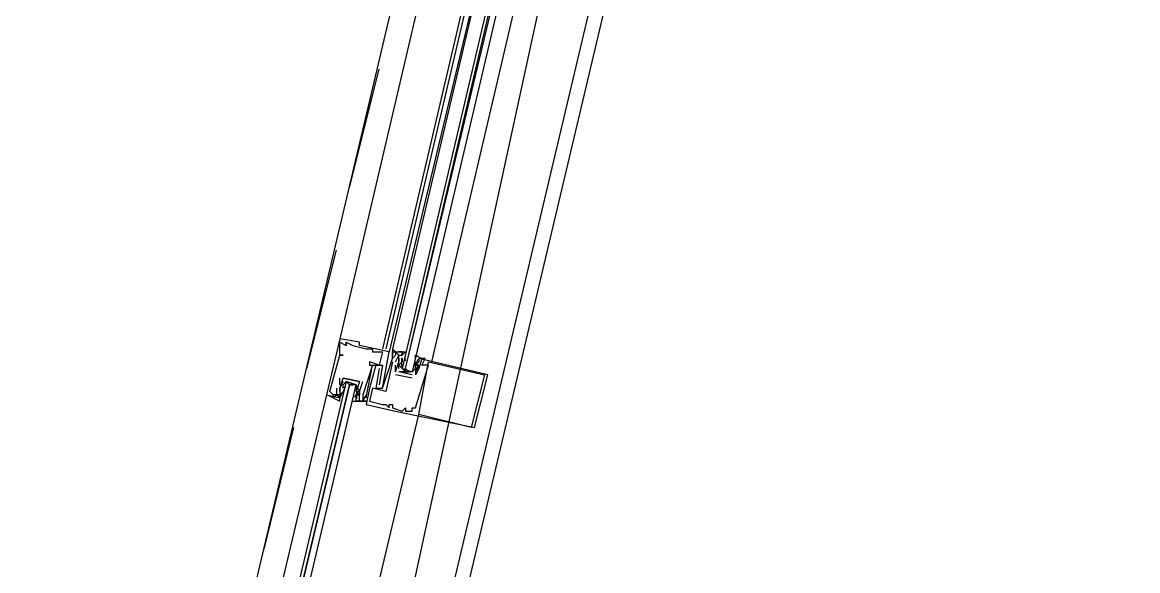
# Model space of a CAD drawing. Header units: feet. Extents: x -84 to 198, y -22 to 181.
# Drawn here: x 117.22 to 121.741, y 79.251 to 81.475 of the extents above; entities that cross this region are included whole.
import ezdxf

# ---------------------------------------------------------------- set-up
doc = ezdxf.new("R2010")
doc.units = ezdxf.units.FT
doc.layers.add('A-AREA-COMUN', color=252, linetype='CONTINUOUS')
doc.layers.add('A-LINEA', color=7, linetype='CONTINUOUS')

msp = doc.modelspace()

# ---------------------------------------------------------------- linework, layer by layer
at = {"layer": 'A-AREA-COMUN'}
msp.add_lwpolyline([(114.4, 59.8044), (114.528, 61.12), (116.08, 67.5733), (116.08, 68.16), (116.24, 68.2844), (117.792, 74.8089), (117.792, 75.4489), (118, 75.4844), (119.808, 83.8044), (120.64, 86.8444), (120.64, 87.4133), (120.8, 87.52), (121.36, 89.8844)], dxfattribs=at)
at = {"layer": 'A-LINEA'}
for p, q in [((117.56, 76.6311), (119.2, 83.5778)), ((118.32, 76.4578), (119.96, 83.3911)), ((119.2, 83.1511), (118.5067, 80.1911)), ((119.3733, 83.1111), (118.68, 80.1511)), ((119.3867, 83.1111), (118.6933, 80.1511)), ((119.4133, 83.0978), (118.7067, 80.1378)), ((119.4133, 83.0978), (118.72, 80.1511)), ((118.88, 80.0978), (119.5733, 83.0578)), ((118.5467, 80.8044), (118.6667, 81.2844)), ((118.3733, 80.0711), (118.4933, 80.5511)), ((118.5067, 80.1911), (118.5067, 80.1911)), ((118.5067, 80.1778), (118.5067, 80.1778)), ((118.5333, 80.1778), (118.5333, 80.1778)), ((118.5333, 80.1778), (118.5333, 80.1778)), ((118.5333, 80.1644), (118.5333, 80.1644)), ((118.5333, 80.1644), (118.5333, 80.1644)), ((118.56, 80.1644), (118.56, 80.1644)), ((118.5867, 80.1778), (118.5867, 80.1778)), ((118.5867, 80.1644), (118.5867, 80.1644)), ((118.5067, 80.1244), (118.5067, 80.1244)), ((118.5067, 80.1244), (118.5067, 80.1244)), ((118.52, 80.1244), (118.52, 80.1244)), ((118.6133, 80.1511), (118.6133, 80.1511)), ((118.64, 80.1511), (118.64, 80.1511)), ((118.64, 80.1378), (118.64, 80.1378)), ((118.68, 80.1378), (118.68, 80.1378)), ((118.7067, 80.1378), (118.7067, 80.1378)), ((118.72, 80.1511), (118.72, 80.1378)), ((118.72, 80.1511), (118.72, 80.1378)), ((118.72, 80.1511), (118.72, 80.1378)), ((118.72, 80.1378), (118.72, 80.1378)), ((118.72, 80.1378), (118.72, 80.1378)), ((118.72, 80.1244), (118.72, 80.1244)), ((118.72, 80.1244), (118.72, 80.1244)), ((118.7333, 80.1378), (118.7333, 80.1378)), ((118.7333, 80.1244), (118.7333, 80.1244)), ((118.7467, 80.1244), (118.7467, 80.1244)), ((118.76, 80.1378), (118.76, 80.1378)), ((118.76, 80.1244), (118.76, 80.1244)), ((118.6267, 80.0978), (118.6267, 80.0978)), ((118.6267, 80.0844), (118.6267, 80.0844)), ((118.64, 80.0844), (118.64, 80.0844)), ((118.64, 80.0844), (118.64, 80.0844)), ((118.6533, 80.0844), (118.6533, 80.0844)), ((118.6667, 80.0844), (118.6667, 80.0844)), ((118.68, 80.0844), (118.68, 80.0844)), ((118.72, 80.1111), (118.72, 80.1111)), ((118.72, 80.1111), (118.72, 80.1111)), ((118.72, 80.0978), (118.72, 80.0978)), ((118.7333, 80.0978), (118.7333, 80.0978)), ((118.7333, 80.0578), (118.7333, 80.0844)), ((118.7333, 80.0844), (118.7333, 80.0844)), ((118.7467, 80.1111), (118.7467, 80.1111)), ((118.7467, 80.1111), (118.7467, 80.1111)), ((118.7467, 80.0978), (118.7467, 80.0978)), ((118.7467, 80.0978), (118.7467, 80.0978)), ((118.7467, 80.0978), (118.7467, 80.0978)), ((118.7591, 80.0822), (118.7586, 80.1026)), ((118.7599, 80.0747), (118.7588, 80.0865)), ((118.7592, 80.096), (118.7589, 80.1143)), ((118.76, 80.1111), (118.76, 80.1111)), ((118.76, 80.1111), (118.76, 80.0978)), ((118.76, 80.0844), (118.76, 80.0844)), ((118.7732, 80.1013), (118.7722, 80.1132)), ((118.8133, 80.0978), (118.8133, 80.0978)), ((118.8133, 80.0844), (118.8133, 80.0978)), ((118.8133, 80.0978), (118.8133, 80.0978)), ((118.8133, 80.0844), (118.8133, 80.0444)), ((118.8133, 80.0844), (118.8133, 80.0844)), ((118.8133, 80.0844), (118.8133, 80.0844)), ((118.8247, 80.0816), (118.815, 80.0636)), ((118.8236, 80.107), (118.8152, 80.0908)), ((118.8218, 80.1), (118.8156, 80.0898)), ((118.8218, 80.0733), (118.8156, 80.0632)), ((118.8267, 80.1111), (118.8267, 80.1111)), ((118.8267, 80.0978), (118.8267, 80.0978)), ((118.8267, 80.0844), (118.8267, 80.0844)), ((118.8267, 80.0844), (118.8267, 80.0844)), ((118.84, 80.1111), (118.84, 80.1111)), ((118.84, 80.0844), (118.84, 80.0844)), ((118.8533, 80.1111), (118.8533, 80.1111)), ((118.8667, 80.0978), (118.8667, 80.0978)), ((118.8667, 80.0844), (118.8667, 80.0844)), ((118.5067, 80.0044), (118.5067, 80.0311)), ((118.5067, 80.0311), (118.5067, 80.0311)), ((118.52, 80.0311), (118.52, 80.0311)), ((118.52, 80.0311), (118.52, 80.0311)), ((118.6667, 80.0711), (118.6667, 80.0711)), ((118.7333, 80.0578), (118.7333, 80.0578)), ((118.7333, 80.0578), (118.7333, 80.0578)), ((118.8, 80.0311), (118.7333, 80.0444)), ((118.7333, 80.0444), (118.7333, 80.0444)), ((118.7467, 80.0578), (118.7467, 80.0578)), ((118.8, 80.0444), (118.7467, 80.0578)), ((118.7467, 80.0578), (118.7467, 80.0578)), ((118.76, 80.0711), (118.76, 80.0711)), ((118.7733, 80.0578), (118.7867, 80.0578)), ((118.8, 80.0711), (118.8, 80.0711)), ((118.8, 80.0444), (118.8, 80.0444)), ((118.8, 80.0444), (118.8, 80.0444)), ((118.8, 80.0311), (118.8, 80.0311)), ((118.8133, 80.0444), (118.8133, 80.0444)), ((118.8133, 80.0444), (118.8133, 80.0444)), ((118.8267, 80.0711), (118.8267, 80.0711)), ((118.8267, 80.0711), (118.8267, 80.0711)), ((119.0933, 80.0444), (119.0933, 80.0444)), ((119.1067, 80.0444), (119.1067, 80.0444)), ((118.4933, 79.9911), (118.4933, 79.9911)), ((118.5067, 80.0044), (118.5067, 80.0044)), ((118.5067, 79.9911), (118.5067, 79.9911)), ((118.5067, 79.9911), (118.5067, 79.9911)), ((118.5067, 79.9911), (118.5067, 79.9911)), ((118.52, 80.0044), (118.52, 80.0044)), ((118.522, 79.9806), (118.5316, 79.9986)), ((118.5249, 79.9889), (118.5311, 79.9991)), ((118.5467, 80.0044), (118.56, 80.0044)), ((118.5733, 79.9911), (118.5733, 79.9911)), ((118.5735, 79.9876), (118.5745, 79.9757)), ((118.5867, 80.0178), (118.5867, 80.0178)), ((118.5867, 80.0178), (118.5867, 80.0178)), ((118.6, 80.0178), (118.6, 80.0178)), ((118.6267, 79.9911), (118.6267, 79.9911)), ((118.64, 79.9911), (118.64, 79.9911)), ((118.6533, 79.9911), (118.6533, 79.9911)), ((118.6667, 80.0044), (118.6667, 80.0044)), ((118.6667, 79.9911), (118.6667, 79.9911)), ((118.68, 79.9911), (118.68, 79.9911)), ((118.68, 79.9911), (118.68, 79.9911)), ((118.4533, 79.9644), (118.4533, 79.9644)), ((118.4667, 79.9778), (118.4667, 79.9778)), ((118.48, 79.9644), (118.48, 79.9644)), ((118.4933, 79.9644), (118.4933, 79.9644)), ((118.5067, 79.9778), (118.5067, 79.9778)), ((118.5067, 79.9778), (118.5067, 79.9778)), ((118.5067, 79.9644), (118.52, 79.9778)), ((118.5067, 79.9644), (118.5067, 79.9644)), ((118.5067, 79.9644), (118.5067, 79.9644)), ((118.5067, 79.9511), (118.5067, 79.9511)), ((118.5097, 79.9552), (118.5182, 79.9715)), ((118.5115, 79.9622), (118.5177, 79.9724)), ((118.52, 79.9778), (118.52, 79.9778)), ((118.5733, 79.9644), (118.56, 79.9511)), ((118.56, 79.9644), (118.56, 79.9644)), ((118.56, 79.9511), (118.56, 79.9511)), ((118.5733, 79.9778), (118.5733, 79.9778)), ((118.5733, 79.9644), (118.5733, 79.9644)), ((118.5733, 79.9511), (118.5733, 79.9511)), ((118.5733, 79.9378), (118.5733, 79.9378)), ((118.5735, 79.9609), (118.5745, 79.949)), ((118.5741, 79.9662), (118.5744, 79.9479)), ((118.5742, 79.98), (118.5748, 79.9596)), ((118.5867, 79.9778), (118.5867, 79.9778)), ((118.5867, 79.9778), (118.5867, 79.9778)), ((118.5867, 79.9644), (118.5867, 79.9644)), ((118.5867, 79.9378), (118.5867, 79.9378)), ((118.6, 79.9644), (118.6, 79.9644)), ((118.6, 79.9511), (118.6, 79.9511)), ((118.6, 79.9378), (118.6, 79.9378)), ((118.6, 79.9378), (118.6, 79.9378)), ((118.6133, 79.9644), (118.6133, 79.9644)), ((118.6133, 79.9644), (118.6133, 79.9644)), ((118.6133, 79.9511), (118.6133, 79.9511)), ((118.6133, 79.9378), (118.6133, 79.9378)), ((118.6267, 79.9378), (118.6267, 79.9378)), ((118.6933, 79.9778), (118.6933, 79.9778)), ((118.6133, 79.9244), (118.6133, 79.9244)), ((118.68, 79.9244), (118.68, 79.9244)), ((118.6933, 79.9244), (118.6933, 79.9244)), ((118.7067, 79.9244), (118.7067, 79.9244)), ((118.7067, 79.9111), (118.7067, 79.9111)), ((118.72, 79.9244), (118.72, 79.9244)), ((118.72, 79.9111), (118.72, 79.9111)), ((118.7333, 79.8978), (118.7333, 79.8978)), ((118.76, 79.8978), (118.76, 79.8978)), ((118.7733, 79.9111), (118.7733, 79.9111)), ((118.7733, 79.8978), (118.7733, 79.8978)), ((118.7867, 79.8978), (118.7867, 79.8978)), ((118.8, 79.9111), (118.8, 79.9111)), ((118.8, 79.8978), (118.8, 79.8978)), ((118.8133, 79.9111), (118.8133, 79.9111)), ((118.8267, 79.8844), (118.8267, 79.8844)), ((118.2, 79.3378), (118.32, 79.8311)), ((119.04, 79.8311), (119.04, 79.8311)), ((119.0533, 79.8311), (119.0533, 79.8311))]:
    msp.add_line(p, q, dxfattribs=at)
for points in [[(117.0933, 59.0178), (114.4, 59.6578), (118.2, 75.6978), (122, 91.7511), (124.68, 91.1111)], [(119.4667, 83.0844), (118.76, 80.0711), (118.7733, 80.0578), (118.7733, 80.0711), (119.48, 83.0844)], [(119.5067, 83.0711), (118.8, 80.0578), (118.7867, 80.0578), (118.7733, 80.0711), (119.4933, 83.0844)], [(118.5067, 80.1911), (118.4533, 79.9644), (118.5067, 79.9511), (118.5067, 79.9644), (118.5067, 79.9644)], [(118.68, 79.9911), (118.7067, 80.1378), (118.5867, 80.1644), (118.5867, 80.1778), (118.5067, 80.1911)], [(118.5067, 80.1244), (118.5067, 80.1778), (118.5333, 80.1644), (118.5333, 80.1778), (118.5333, 80.1644), (118.5333, 80.1778), (118.56, 80.1644), (118.6133, 80.1511), (118.64, 80.1511), (118.64, 80.1378), (118.68, 80.1378), (118.6667, 80.0844), (118.6267, 80.0978), (118.6267, 80.0844), (118.64, 80.0844), (118.6, 79.9644)], [(118.4933, 79.9911), (118.4933, 79.9644), (118.48, 79.9644), (118.4667, 79.9778), (118.5067, 80.1244), (118.52, 80.1244), (118.5067, 80.1244)], [(118.6667, 80.0711), (118.6533, 79.9911), (118.68, 79.9911), (118.72, 80.1111), (118.72, 80.1244), (118.72, 80.1378), (118.72, 80.1244), (118.72, 80.1378), (118.76, 80.1378), (118.76, 80.1244), (118.76, 80.1244)], [(118.72, 80.1511), (118.7333, 80.1378), (118.7333, 80.1378)], [(118.72, 80.1511), (118.7333, 80.1378), (118.7333, 80.1378)], [(118.72, 80.1511), (118.7333, 80.1378), (118.7333, 80.1378)], [(118.7333, 80.0978), (118.7467, 80.1244), (118.7333, 80.1378), (118.7333, 80.1244), (118.72, 80.1111), (118.72, 80.1111)], [(118.7467, 80.0711), (118.7467, 80.0978), (118.7467, 80.1244), (118.76, 80.1244), (118.76, 80.1378), (118.7467, 80.1378), (118.7733, 80.1378), (118.76, 80.1244)], [(118.8133, 80.1111), (118.8133, 80.1244), (118.84, 80.1111), (118.8267, 80.1111), (118.8267, 80.0978), (118.8133, 80.0844), (118.8267, 80.0844), (118.8133, 80.0844), (118.8133, 80.0711), (118.8, 80.0578), (118.7467, 80.0578)], [(118.5733, 79.9378), (118.6133, 79.9378), (118.6, 79.9378), (118.6133, 79.9644), (118.6133, 79.9511), (118.64, 80.0844), (118.68, 80.0844), (118.6667, 80.0044)], [(118.6533, 80.0844), (118.6267, 79.9911), (118.6133, 79.9244), (118.7333, 79.8978), (119.0533, 79.8311), (119.1067, 80.0444), (118.8267, 80.1111)], [(118.72, 80.0978), (118.6933, 79.9778), (118.64, 79.9911), (118.6267, 79.9378), (118.68, 79.9244), (118.6933, 79.9244), (118.7067, 79.9111), (118.7067, 79.9244), (118.72, 79.9244), (118.72, 79.9111), (118.76, 79.8978), (118.7733, 79.9111), (118.7733, 79.8978), (118.7867, 79.8978), (118.8, 79.8978), (118.8, 79.9111), (118.8133, 79.9111), (118.8667, 80.0844), (118.84, 80.0844), (118.8533, 80.1111), (118.84, 80.1111), (118.8267, 80.0711), (118.8267, 80.0711), (118.8133, 80.0444)], [(118.7333, 80.0578), (118.7467, 80.0978), (118.7467, 80.1111), (118.7467, 80.0978), (118.7467, 80.1111)], [(118.76, 80.0978), (118.7467, 80.0844), (118.76, 80.0711), (118.8, 80.0578), (118.8133, 80.0711), (118.8133, 80.0844)], [(118.8267, 80.0978), (118.8133, 80.0844), (118.8267, 80.0844), (118.8267, 80.0711), (118.8267, 80.0844), (118.8133, 80.0844)], [(119.0933, 80.0444), (119.04, 79.8311), (118.8267, 79.8844), (118.8667, 80.0978), (119.0933, 80.0444)], [(118.5067, 79.9778), (118.5067, 79.9911), (118.5067, 79.9778), (118.5067, 79.9911), (118.52, 80.0311), (118.5867, 80.0178), (118.5733, 79.9778), (118.5867, 79.9778), (118.5867, 79.9644), (118.5733, 79.9644)], [(118.5867, 80.0178), (118.5867, 80.0178), (118.52, 80.0311), (118.52, 80.0311)], [(118.1867, 78.3644), (118.5733, 80.0044), (118.56, 80.0044), (118.5467, 80.0044), (118.16, 78.3778), (118.5467, 80.0044), (118.5333, 80.0178), (118.1467, 78.3778)], [(118.52, 80.0178), (118.5067, 79.9911), (118.5067, 79.9644), (118.4933, 79.9644), (118.5067, 79.9644), (118.5067, 79.9511), (118.4933, 79.9644), (118.48, 79.9511), (118.5067, 79.9378), (118.5067, 79.9511)], [(118.52, 79.9911), (118.52, 80.0044), (118.5333, 80.0178), (118.5733, 80.0044), (118.5733, 79.9911), (118.5733, 79.9778)], [(118.56, 79.9378), (118.5867, 79.9378), (118.5733, 79.9378), (118.5733, 79.9511), (118.5733, 79.9644), (118.5867, 79.9644), (118.5733, 79.9778), (118.5867, 79.9778), (118.5733, 80.0044), (118.5333, 80.0178)], [(118.6, 79.9644), (118.6, 79.9511), (118.6, 79.9378), (118.5867, 79.9378), (118.5867, 79.9778), (118.5867, 79.9778), (118.6, 80.0178)], [(118.48, 79.9644), (118.48, 79.9511), (118.4533, 79.9644), (118.08, 78.3911)], [(118.48, 79.9644), (118.48, 79.9511), (118.4533, 79.9644)], [(118.48, 79.9644), (118.48, 79.9511), (118.4533, 79.9644)], [(118.0267, 76.5244), (118.4533, 78.3111), (118.8267, 79.8844)]]:
    msp.add_lwpolyline(points, dxfattribs=at)

doc.saveas('drawing.dxf')
